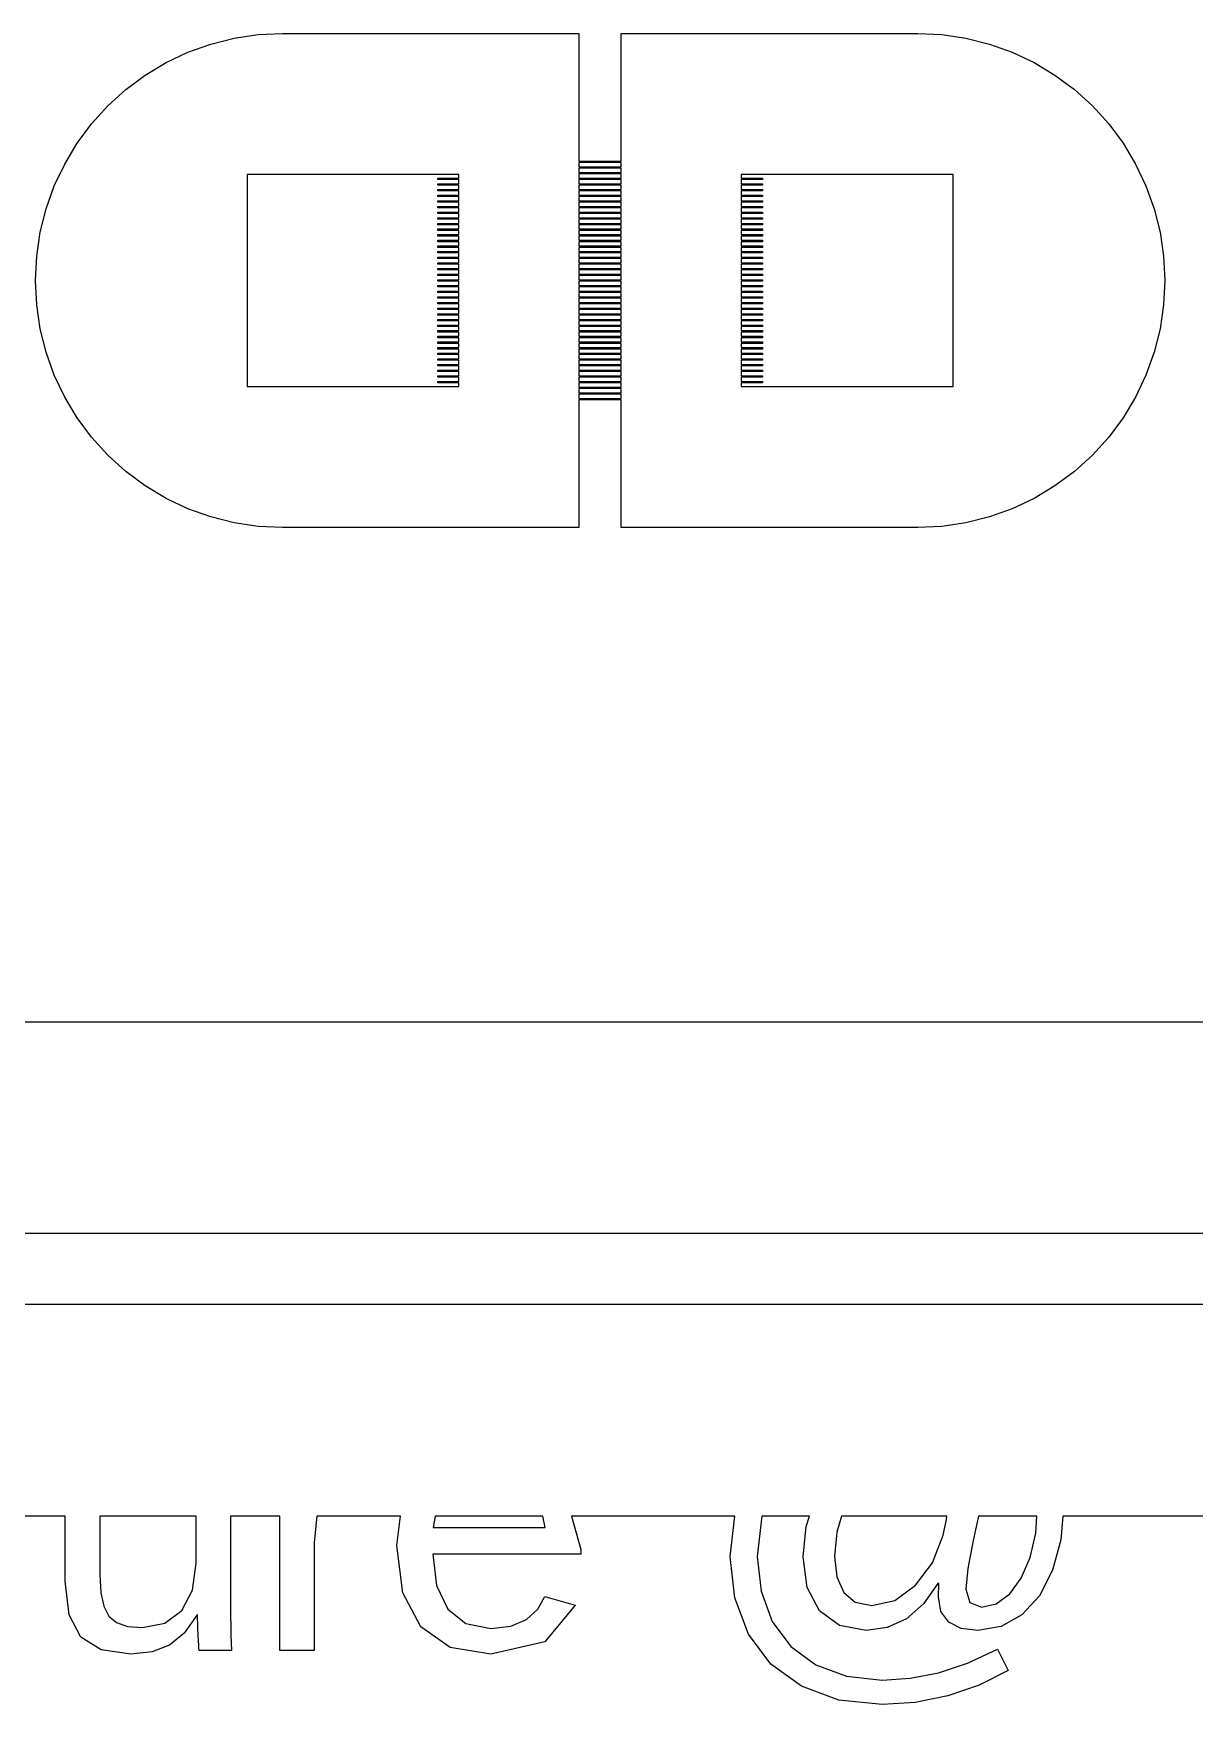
# Model space of a CAD drawing. Extents: x -25 to 123, y -44 to 109.
# Drawn here: x 9.7 to 18.11, y -8.01 to 4.09 of the extents above; entities that cross this region are included whole.
import ezdxf

# ---------------------------------------------------------------- set-up
doc = ezdxf.new("R2010")
doc.units = 0

msp = doc.modelspace()

# ---------------------------------------------------------------- linework, layer by layer
for p, q in [((10.8194, 3.95416), (10.9848, 4.01332)), ((10.9848, 4.01332), (11.1551, 4.056)), ((11.1551, 4.056), (11.3288, 4.08176)), ((11.3288, 4.08176), (11.5042, 4.09039)), ((11.5042, 4.09039), (13.6517, 4.09039)), ((13.6517, 4.09039), (13.6517, 3.16493)), ((13.9585, 3.16493), (13.9585, 4.09039)), ((13.9585, 4.09039), (16.1059, 4.09039)), ((16.1059, 4.09039), (16.2813, 4.08176)), ((16.2813, 4.08176), (16.4551, 4.056)), ((16.4551, 4.056), (16.6254, 4.01332)), ((16.6254, 4.01332), (16.7908, 3.95416)), ((10.51, 3.78879), (10.6607, 3.87907)), ((10.6607, 3.87907), (10.8194, 3.95416)), ((16.7908, 3.95416), (16.9495, 3.87907)), ((16.9495, 3.87907), (17.1002, 3.78879)), ((10.369, 3.68419), (10.51, 3.78879)), ((17.1002, 3.78879), (17.2412, 3.68419)), ((10.2388, 3.56624), (10.369, 3.68419)), ((17.2412, 3.68419), (17.3713, 3.56624)), ((10.1209, 3.43611), (10.2388, 3.56624)), ((17.3713, 3.56624), (17.4893, 3.43611)), ((10.0163, 3.29506), (10.1209, 3.43611)), ((17.4893, 3.43611), (17.5939, 3.29506)), ((9.92601, 3.14442), (10.0163, 3.29506)), ((17.5939, 3.29506), (17.6842, 3.14442)), ((13.6517, 3.16493), (13.9585, 3.16493)), ((13.9585, 3.15471), (13.6517, 3.15471)), ((13.6517, 3.15471), (13.6517, 3.12402)), ((13.9585, 3.12402), (13.9585, 3.15471)), ((9.85092, 2.98567), (9.92601, 3.14442)), ((12.7825, 3.06779), (11.2486, 3.06779)), ((11.2486, 3.06779), (11.2486, 1.53389)), ((12.6291, 3.032), (12.6291, 3.04222)), ((12.6291, 3.04222), (12.7825, 3.04222)), ((12.7825, 3.032), (12.6291, 3.032)), ((12.7825, 3.04222), (12.7825, 3.06779)), ((12.7825, 3.00133), (12.7825, 3.032)), ((13.6517, 3.12402), (13.9585, 3.12402)), ((13.9585, 3.1138), (13.6517, 3.1138)), ((13.6517, 3.1138), (13.6517, 3.08313)), ((13.6517, 3.08313), (13.9585, 3.08313)), ((13.9585, 3.07289), (13.6517, 3.07289)), ((13.6517, 3.07289), (13.6517, 3.04222)), ((13.6517, 3.04222), (13.9585, 3.04222)), ((13.9585, 3.032), (13.6517, 3.032)), ((13.6517, 3.032), (13.6517, 3.00133)), ((13.9585, 3.08313), (13.9585, 3.1138)), ((13.9585, 3.04222), (13.9585, 3.07289)), ((13.9585, 3.00133), (13.9585, 3.032)), ((16.3616, 3.06779), (14.8277, 3.06779)), ((14.8277, 3.06779), (14.8277, 3.04222)), ((14.8277, 3.04222), (14.9811, 3.04222)), ((14.9811, 3.032), (14.8277, 3.032)), ((14.8277, 3.032), (14.8277, 3.00133)), ((14.9811, 3.04222), (14.9811, 3.032)), ((16.3616, 1.53389), (16.3616, 3.06779)), ((17.6842, 3.14442), (17.7593, 2.98567)), ((9.79176, 2.82031), (9.85092, 2.98567)), ((12.6291, 2.99109), (12.6291, 3.00133)), ((12.6291, 3.00133), (12.7825, 3.00133)), ((12.7825, 2.99109), (12.6291, 2.99109)), ((12.6291, 2.9502), (12.6291, 2.9604)), ((12.6291, 2.9604), (12.7825, 2.9604)), ((12.7825, 2.9502), (12.6291, 2.9502)), ((12.6291, 2.90927), (12.6291, 2.91951)), ((12.6291, 2.91951), (12.7825, 2.91951)), ((12.7825, 2.90927), (12.6291, 2.90927)), ((12.7825, 2.9604), (12.7825, 2.99109)), ((12.7825, 2.91951), (12.7825, 2.9502)), ((12.7825, 2.8786), (12.7825, 2.90927)), ((13.6517, 3.00133), (13.9585, 3.00133)), ((13.9585, 2.99109), (13.6517, 2.99109)), ((13.6517, 2.99109), (13.6517, 2.9604)), ((13.6517, 2.9604), (13.9585, 2.9604)), ((13.9585, 2.9502), (13.6517, 2.9502)), ((13.6517, 2.9502), (13.6517, 2.91951)), ((13.6517, 2.91951), (13.9585, 2.91951)), ((13.9585, 2.90927), (13.6517, 2.90927)), ((13.6517, 2.90927), (13.6517, 2.8786)), ((13.9585, 2.9604), (13.9585, 2.99109)), ((13.9585, 2.91951), (13.9585, 2.9502)), ((13.9585, 2.8786), (13.9585, 2.90927)), ((14.8277, 3.00133), (14.9811, 3.00133)), ((14.9811, 2.99109), (14.8277, 2.99109)), ((14.8277, 2.99109), (14.8277, 2.9604)), ((14.8277, 2.9604), (14.9811, 2.9604)), ((14.9811, 2.9502), (14.8277, 2.9502)), ((14.8277, 2.9502), (14.8277, 2.91951)), ((14.8277, 2.91951), (14.9811, 2.91951)), ((14.9811, 2.90927), (14.8277, 2.90927)), ((14.8277, 2.90927), (14.8277, 2.8786)), ((14.9811, 3.00133), (14.9811, 2.99109)), ((14.9811, 2.9604), (14.9811, 2.9502)), ((14.9811, 2.91951), (14.9811, 2.90927)), ((17.7593, 2.98567), (17.8184, 2.82031)), ((9.74908, 2.64996), (9.79176, 2.82031)), ((12.6291, 2.86838), (12.6291, 2.8786)), ((12.6291, 2.8786), (12.7825, 2.8786)), ((12.7825, 2.86838), (12.6291, 2.86838)), ((12.6291, 2.82748), (12.6291, 2.83771)), ((12.6291, 2.83771), (12.7825, 2.83771)), ((12.7825, 2.82748), (12.6291, 2.82748)), ((12.6291, 2.78658), (12.6291, 2.79678)), ((12.6291, 2.79678), (12.7825, 2.79678)), ((12.7825, 2.78658), (12.6291, 2.78658)), ((12.7825, 2.83771), (12.7825, 2.86838)), ((12.7825, 2.79678), (12.7825, 2.82748)), ((12.7825, 2.75589), (12.7825, 2.78658)), ((13.6517, 2.8786), (13.9585, 2.8786)), ((13.9585, 2.86838), (13.6517, 2.86838)), ((13.6517, 2.86838), (13.6517, 2.83771)), ((13.6517, 2.83771), (13.9585, 2.83771)), ((13.9585, 2.82748), (13.6517, 2.82748)), ((13.6517, 2.82748), (13.6517, 2.79678)), ((13.6517, 2.79678), (13.9585, 2.79678)), ((13.9585, 2.78658), (13.6517, 2.78658)), ((13.6517, 2.78658), (13.6517, 2.75589)), ((13.9585, 2.83771), (13.9585, 2.86838)), ((13.9585, 2.79678), (13.9585, 2.82748)), ((13.9585, 2.75589), (13.9585, 2.78658)), ((14.8277, 2.8786), (14.9811, 2.8786)), ((14.9811, 2.86838), (14.8277, 2.86838)), ((14.8277, 2.86838), (14.8277, 2.83771)), ((14.8277, 2.83771), (14.9811, 2.83771)), ((14.9811, 2.82748), (14.8277, 2.82748)), ((14.8277, 2.82748), (14.8277, 2.79678)), ((14.8277, 2.79678), (14.9811, 2.79678)), ((14.9811, 2.78658), (14.8277, 2.78658)), ((14.8277, 2.78658), (14.8277, 2.75589)), ((14.9811, 2.8786), (14.9811, 2.86838)), ((14.9811, 2.83771), (14.9811, 2.82748)), ((14.9811, 2.79678), (14.9811, 2.78658)), ((17.8184, 2.82031), (17.8611, 2.64996)), ((12.6291, 2.74567), (12.6291, 2.75589)), ((12.6291, 2.75589), (12.7825, 2.75589)), ((12.7825, 2.74567), (12.6291, 2.74567)), ((12.6291, 2.70476), (12.6291, 2.715)), ((12.6291, 2.715), (12.7825, 2.715)), ((12.7825, 2.70476), (12.6291, 2.70476)), ((12.6291, 2.66386), (12.6291, 2.67409)), ((12.6291, 2.67409), (12.7825, 2.67409)), ((12.7825, 2.66386), (12.6291, 2.66386)), ((12.7825, 2.715), (12.7825, 2.74567)), ((12.7825, 2.67409), (12.7825, 2.70476)), ((12.7825, 2.63318), (12.7825, 2.66386)), ((13.6517, 2.75589), (13.9585, 2.75589)), ((13.9585, 2.74567), (13.6517, 2.74567)), ((13.6517, 2.74567), (13.6517, 2.715)), ((13.6517, 2.715), (13.9585, 2.715)), ((13.9585, 2.70476), (13.6517, 2.70476)), ((13.6517, 2.70476), (13.6517, 2.67409)), ((13.6517, 2.67409), (13.9585, 2.67409)), ((13.9585, 2.66386), (13.6517, 2.66386)), ((13.6517, 2.66386), (13.6517, 2.63318)), ((13.9585, 2.715), (13.9585, 2.74567)), ((13.9585, 2.67409), (13.9585, 2.70476)), ((13.9585, 2.63318), (13.9585, 2.66386)), ((14.8277, 2.75589), (14.9811, 2.75589)), ((14.9811, 2.74567), (14.8277, 2.74567)), ((14.8277, 2.74567), (14.8277, 2.715)), ((14.8277, 2.715), (14.9811, 2.715)), ((14.9811, 2.70476), (14.8277, 2.70476)), ((14.8277, 2.70476), (14.8277, 2.67409)), ((14.8277, 2.67409), (14.9811, 2.67409)), ((14.9811, 2.66386), (14.8277, 2.66386)), ((14.8277, 2.66386), (14.8277, 2.63318)), ((14.9811, 2.75589), (14.9811, 2.74567)), ((14.9811, 2.715), (14.9811, 2.70476)), ((14.9811, 2.67409), (14.9811, 2.66386)), ((9.72333, 2.47624), (9.74908, 2.64996)), ((12.6291, 2.62296), (12.6291, 2.63318)), ((12.6291, 2.63318), (12.7825, 2.63318)), ((12.7825, 2.62296), (12.6291, 2.62296)), ((12.6291, 2.58205), (12.6291, 2.59227)), ((12.6291, 2.59227), (12.7825, 2.59227)), ((12.7825, 2.58205), (12.6291, 2.58205)), ((12.6291, 2.54114), (12.6291, 2.55138)), ((12.6291, 2.55138), (12.7825, 2.55138)), ((12.7825, 2.59227), (12.7825, 2.62296)), ((12.7825, 2.55138), (12.7825, 2.58205)), ((13.6517, 2.63318), (13.9585, 2.63318)), ((13.9585, 2.62296), (13.6517, 2.62296)), ((13.6517, 2.62296), (13.6517, 2.59227)), ((13.6517, 2.59227), (13.9585, 2.59227)), ((13.9585, 2.58205), (13.6517, 2.58205)), ((13.6517, 2.58205), (13.6517, 2.55138)), ((13.6517, 2.55138), (13.9585, 2.55138)), ((13.9585, 2.59227), (13.9585, 2.62296)), ((13.9585, 2.55138), (13.9585, 2.58205)), ((14.8277, 2.63318), (14.9811, 2.63318)), ((14.9811, 2.62296), (14.8277, 2.62296)), ((14.8277, 2.62296), (14.8277, 2.59227)), ((14.8277, 2.59227), (14.9811, 2.59227)), ((14.9811, 2.58205), (14.8277, 2.58205)), ((14.8277, 2.58205), (14.8277, 2.55138)), ((14.8277, 2.55138), (14.9811, 2.55138)), ((14.9811, 2.63318), (14.9811, 2.62296)), ((14.9811, 2.59227), (14.9811, 2.58205)), ((14.9811, 2.55138), (14.9811, 2.54114)), ((17.8611, 2.64996), (17.8869, 2.47624)), ((9.71469, 2.30084), (9.72333, 2.47624)), ((12.7825, 2.54114), (12.6291, 2.54114)), ((12.6291, 2.50024), (12.6291, 2.51047)), ((12.6291, 2.51047), (12.7825, 2.51047)), ((12.7825, 2.50024), (12.6291, 2.50024)), ((12.6291, 2.45935), (12.6291, 2.46956)), ((12.6291, 2.46956), (12.7825, 2.46956)), ((12.7825, 2.45935), (12.6291, 2.45935)), ((12.6291, 2.41843), (12.6291, 2.42867)), ((12.6291, 2.42867), (12.7825, 2.42867)), ((12.7825, 2.51047), (12.7825, 2.54114)), ((12.7825, 2.46956), (12.7825, 2.50024)), ((12.7825, 2.42867), (12.7825, 2.45935)), ((13.9585, 2.54114), (13.6517, 2.54114)), ((13.6517, 2.54114), (13.6517, 2.51047)), ((13.6517, 2.51047), (13.9585, 2.51047)), ((13.9585, 2.50024), (13.6517, 2.50024)), ((13.6517, 2.50024), (13.6517, 2.46956)), ((13.6517, 2.46956), (13.9585, 2.46956)), ((13.9585, 2.45935), (13.6517, 2.45935)), ((13.6517, 2.45935), (13.6517, 2.42867)), ((13.6517, 2.42867), (13.9585, 2.42867)), ((13.9585, 2.51047), (13.9585, 2.54114)), ((13.9585, 2.46956), (13.9585, 2.50024)), ((13.9585, 2.42867), (13.9585, 2.45935)), ((14.9811, 2.54114), (14.8277, 2.54114)), ((14.8277, 2.54114), (14.8277, 2.51047)), ((14.8277, 2.51047), (14.9811, 2.51047)), ((14.9811, 2.50024), (14.8277, 2.50024)), ((14.8277, 2.50024), (14.8277, 2.46956)), ((14.8277, 2.46956), (14.9811, 2.46956)), ((14.9811, 2.45935), (14.8277, 2.45935)), ((14.8277, 2.45935), (14.8277, 2.42867)), ((14.8277, 2.42867), (14.9811, 2.42867)), ((14.9811, 2.51047), (14.9811, 2.50024)), ((14.9811, 2.46956), (14.9811, 2.45935)), ((14.9811, 2.42867), (14.9811, 2.41843)), ((17.8869, 2.47624), (17.8955, 2.30084)), ((9.72333, 2.12544), (9.71469, 2.30084)), ((12.7825, 2.41843), (12.6291, 2.41843)), ((12.6291, 2.37753), (12.6291, 2.38776)), ((12.6291, 2.38776), (12.7825, 2.38776)), ((12.7825, 2.37753), (12.6291, 2.37753)), ((12.6291, 2.33662), (12.6291, 2.34686)), ((12.6291, 2.34686), (12.7825, 2.34686)), ((12.7825, 2.33662), (12.6291, 2.33662)), ((12.6291, 2.29575), (12.6291, 2.30594)), ((12.6291, 2.30594), (12.7825, 2.30594)), ((12.7825, 2.38776), (12.7825, 2.41843)), ((12.7825, 2.34686), (12.7825, 2.37753)), ((12.7825, 2.30594), (12.7825, 2.33662)), ((13.9585, 2.41843), (13.6517, 2.41843)), ((13.6517, 2.41843), (13.6517, 2.38776)), ((13.6517, 2.38776), (13.9585, 2.38776)), ((13.9585, 2.37753), (13.6517, 2.37753)), ((13.6517, 2.37753), (13.6517, 2.34686)), ((13.6517, 2.34686), (13.9585, 2.34686)), ((13.9585, 2.33662), (13.6517, 2.33662)), ((13.6517, 2.33662), (13.6517, 2.30594)), ((13.6517, 2.30594), (13.9585, 2.30594)), ((13.9585, 2.38776), (13.9585, 2.41843)), ((13.9585, 2.34686), (13.9585, 2.37753)), ((13.9585, 2.30594), (13.9585, 2.33662)), ((14.9811, 2.41843), (14.8277, 2.41843)), ((14.8277, 2.41843), (14.8277, 2.38776)), ((14.8277, 2.38776), (14.9811, 2.38776)), ((14.9811, 2.37753), (14.8277, 2.37753)), ((14.8277, 2.37753), (14.8277, 2.34686)), ((14.8277, 2.34686), (14.9811, 2.34686)), ((14.9811, 2.33662), (14.8277, 2.33662)), ((14.8277, 2.33662), (14.8277, 2.30594)), ((14.8277, 2.30594), (14.9811, 2.30594)), ((14.9811, 2.38776), (14.9811, 2.37753)), ((14.9811, 2.34686), (14.9811, 2.33662)), ((14.9811, 2.30594), (14.9811, 2.29575)), ((17.8955, 2.30084), (17.8869, 2.12544)), ((12.7825, 2.29575), (12.6291, 2.29575)), ((12.6291, 2.25482), (12.6291, 2.26506)), ((12.6291, 2.26506), (12.7825, 2.26506)), ((12.7825, 2.25482), (12.6291, 2.25482)), ((12.6291, 2.21393), (12.6291, 2.22415)), ((12.6291, 2.22415), (12.7825, 2.22415)), ((12.7825, 2.21393), (12.6291, 2.21393)), ((12.6291, 2.17302), (12.6291, 2.18326)), ((12.6291, 2.18326), (12.7825, 2.18326)), ((12.7825, 2.26506), (12.7825, 2.29575)), ((12.7825, 2.22415), (12.7825, 2.25482)), ((12.7825, 2.18326), (12.7825, 2.21393)), ((13.9585, 2.29575), (13.6517, 2.29575)), ((13.6517, 2.29575), (13.6517, 2.26506)), ((13.6517, 2.26506), (13.9585, 2.26506)), ((13.9585, 2.25482), (13.6517, 2.25482)), ((13.6517, 2.25482), (13.6517, 2.22415)), ((13.6517, 2.22415), (13.9585, 2.22415)), ((13.9585, 2.21393), (13.6517, 2.21393)), ((13.6517, 2.21393), (13.6517, 2.18326)), ((13.6517, 2.18326), (13.9585, 2.18326)), ((13.9585, 2.26506), (13.9585, 2.29575)), ((13.9585, 2.22415), (13.9585, 2.25482)), ((13.9585, 2.18326), (13.9585, 2.21393)), ((14.9811, 2.29575), (14.8277, 2.29575)), ((14.8277, 2.29575), (14.8277, 2.26506)), ((14.8277, 2.26506), (14.9811, 2.26506)), ((14.9811, 2.25482), (14.8277, 2.25482)), ((14.8277, 2.25482), (14.8277, 2.22415)), ((14.8277, 2.22415), (14.9811, 2.22415)), ((14.9811, 2.21393), (14.8277, 2.21393)), ((14.8277, 2.21393), (14.8277, 2.18326)), ((14.8277, 2.18326), (14.9811, 2.18326)), ((14.9811, 2.26506), (14.9811, 2.25482)), ((14.9811, 2.22415), (14.9811, 2.21393)), ((14.9811, 2.18326), (14.9811, 2.17302)), ((9.74908, 1.95172), (9.72333, 2.12544)), ((12.7825, 2.17302), (12.6291, 2.17302)), ((12.6291, 2.13213), (12.6291, 2.14233)), ((12.6291, 2.14233), (12.7825, 2.14233)), ((12.7825, 2.13213), (12.6291, 2.13213)), ((12.6291, 2.09122), (12.6291, 2.10144)), ((12.6291, 2.10144), (12.7825, 2.10144)), ((12.7825, 2.09122), (12.6291, 2.09122)), ((12.6291, 2.05031), (12.6291, 2.06055)), ((12.6291, 2.06055), (12.7825, 2.06055)), ((12.7825, 2.14233), (12.7825, 2.17302)), ((12.7825, 2.10144), (12.7825, 2.13213)), ((12.7825, 2.06055), (12.7825, 2.09122)), ((13.9585, 2.17302), (13.6517, 2.17302)), ((13.6517, 2.17302), (13.6517, 2.14233)), ((13.6517, 2.14233), (13.9585, 2.14233)), ((13.9585, 2.13213), (13.6517, 2.13213)), ((13.6517, 2.13213), (13.6517, 2.10144)), ((13.6517, 2.10144), (13.9585, 2.10144)), ((13.9585, 2.09122), (13.6517, 2.09122)), ((13.6517, 2.09122), (13.6517, 2.06055)), ((13.6517, 2.06055), (13.9585, 2.06055)), ((13.9585, 2.14233), (13.9585, 2.17302)), ((13.9585, 2.10144), (13.9585, 2.13213)), ((13.9585, 2.06055), (13.9585, 2.09122)), ((14.9811, 2.17302), (14.8277, 2.17302)), ((14.8277, 2.17302), (14.8277, 2.14233)), ((14.8277, 2.14233), (14.9811, 2.14233)), ((14.9811, 2.13213), (14.8277, 2.13213)), ((14.8277, 2.13213), (14.8277, 2.10144)), ((14.8277, 2.10144), (14.9811, 2.10144)), ((14.9811, 2.09122), (14.8277, 2.09122)), ((14.8277, 2.09122), (14.8277, 2.06055)), ((14.8277, 2.06055), (14.9811, 2.06055)), ((14.9811, 2.14233), (14.9811, 2.13213)), ((14.9811, 2.10144), (14.9811, 2.09122)), ((14.9811, 2.06055), (14.9811, 2.05031)), ((17.8869, 2.12544), (17.8611, 1.95172)), ((9.79176, 1.78137), (9.74908, 1.95172)), ((12.7825, 2.05031), (12.6291, 2.05031)), ((12.6291, 2.00941), (12.6291, 2.01964)), ((12.6291, 2.01964), (12.7825, 2.01964)), ((12.7825, 2.00941), (12.6291, 2.00941)), ((12.6291, 1.96851), (12.6291, 1.97873)), ((12.6291, 1.97873), (12.7825, 1.97873)), ((12.7825, 1.96851), (12.6291, 1.96851)), ((12.6291, 1.9276), (12.6291, 1.93782)), ((12.6291, 1.93782), (12.7825, 1.93782)), ((12.7825, 2.01964), (12.7825, 2.05031)), ((12.7825, 1.97873), (12.7825, 2.00941)), ((12.7825, 1.93782), (12.7825, 1.96851)), ((13.9585, 2.05031), (13.6517, 2.05031)), ((13.6517, 2.05031), (13.6517, 2.01964)), ((13.6517, 2.01964), (13.9585, 2.01964)), ((13.9585, 2.00941), (13.6517, 2.00941)), ((13.6517, 2.00941), (13.6517, 1.97873)), ((13.6517, 1.97873), (13.9585, 1.97873)), ((13.9585, 1.96851), (13.6517, 1.96851)), ((13.6517, 1.96851), (13.6517, 1.93782)), ((13.6517, 1.93782), (13.9585, 1.93782)), ((13.9585, 2.01964), (13.9585, 2.05031)), ((13.9585, 1.97873), (13.9585, 2.00941)), ((13.9585, 1.93782), (13.9585, 1.96851)), ((14.9811, 2.05031), (14.8277, 2.05031)), ((14.8277, 2.05031), (14.8277, 2.01964)), ((14.8277, 2.01964), (14.9811, 2.01964)), ((14.9811, 2.00941), (14.8277, 2.00941)), ((14.8277, 2.00941), (14.8277, 1.97873)), ((14.8277, 1.97873), (14.9811, 1.97873)), ((14.9811, 1.96851), (14.8277, 1.96851)), ((14.8277, 1.96851), (14.8277, 1.93782)), ((14.8277, 1.93782), (14.9811, 1.93782)), ((14.9811, 2.01964), (14.9811, 2.00941)), ((14.9811, 1.97873), (14.9811, 1.96851)), ((14.9811, 1.93782), (14.9811, 1.9276)), ((17.8611, 1.95172), (17.8184, 1.78137)), ((12.7825, 1.9276), (12.6291, 1.9276)), ((12.6291, 1.88669), (12.6291, 1.89693)), ((12.6291, 1.89693), (12.7825, 1.89693)), ((12.7825, 1.88669), (12.6291, 1.88669)), ((12.6291, 1.84579), (12.6291, 1.85602)), ((12.6291, 1.85602), (12.7825, 1.85602)), ((12.7825, 1.84579), (12.6291, 1.84579)), ((12.7825, 1.89693), (12.7825, 1.9276)), ((12.7825, 1.85602), (12.7825, 1.88669)), ((12.7825, 1.81511), (12.7825, 1.84579)), ((13.9585, 1.9276), (13.6517, 1.9276)), ((13.6517, 1.9276), (13.6517, 1.89693)), ((13.6517, 1.89693), (13.9585, 1.89693)), ((13.9585, 1.88669), (13.6517, 1.88669)), ((13.6517, 1.88669), (13.6517, 1.85602)), ((13.6517, 1.85602), (13.9585, 1.85602)), ((13.9585, 1.84579), (13.6517, 1.84579)), ((13.6517, 1.84579), (13.6517, 1.81511)), ((13.9585, 1.89693), (13.9585, 1.9276)), ((13.9585, 1.85602), (13.9585, 1.88669)), ((13.9585, 1.81511), (13.9585, 1.84579)), ((14.9811, 1.9276), (14.8277, 1.9276)), ((14.8277, 1.9276), (14.8277, 1.89693)), ((14.8277, 1.89693), (14.9811, 1.89693)), ((14.9811, 1.88669), (14.8277, 1.88669)), ((14.8277, 1.88669), (14.8277, 1.85602)), ((14.8277, 1.85602), (14.9811, 1.85602)), ((14.9811, 1.84579), (14.8277, 1.84579)), ((14.8277, 1.84579), (14.8277, 1.81511)), ((14.9811, 1.89693), (14.9811, 1.88669)), ((14.9811, 1.85602), (14.9811, 1.84579)), ((9.85092, 1.61601), (9.79176, 1.78137)), ((12.6291, 1.8049), (12.6291, 1.81511)), ((12.6291, 1.81511), (12.7825, 1.81511)), ((12.7825, 1.8049), (12.6291, 1.8049)), ((12.6291, 1.76398), (12.6291, 1.7742)), ((12.6291, 1.7742), (12.7825, 1.7742)), ((12.7825, 1.76398), (12.6291, 1.76398)), ((12.6291, 1.72308), (12.6291, 1.73331)), ((12.6291, 1.73331), (12.7825, 1.73331)), ((12.7825, 1.72308), (12.6291, 1.72308)), ((12.7825, 1.7742), (12.7825, 1.8049)), ((12.7825, 1.73331), (12.7825, 1.76398)), ((12.7825, 1.69241), (12.7825, 1.72308)), ((13.6517, 1.81511), (13.9585, 1.81511)), ((13.9585, 1.8049), (13.6517, 1.8049)), ((13.6517, 1.8049), (13.6517, 1.7742)), ((13.6517, 1.7742), (13.9585, 1.7742)), ((13.9585, 1.76398), (13.6517, 1.76398)), ((13.6517, 1.76398), (13.6517, 1.73331)), ((13.6517, 1.73331), (13.9585, 1.73331)), ((13.9585, 1.72308), (13.6517, 1.72308)), ((13.6517, 1.72308), (13.6517, 1.69241)), ((13.9585, 1.7742), (13.9585, 1.8049)), ((13.9585, 1.73331), (13.9585, 1.76398)), ((13.9585, 1.69241), (13.9585, 1.72308)), ((14.8277, 1.81511), (14.9811, 1.81511)), ((14.9811, 1.8049), (14.8277, 1.8049)), ((14.8277, 1.8049), (14.8277, 1.7742)), ((14.8277, 1.7742), (14.9811, 1.7742)), ((14.9811, 1.76398), (14.8277, 1.76398)), ((14.8277, 1.76398), (14.8277, 1.73331)), ((14.8277, 1.73331), (14.9811, 1.73331)), ((14.9811, 1.72308), (14.8277, 1.72308)), ((14.8277, 1.72308), (14.8277, 1.69241)), ((14.9811, 1.81511), (14.9811, 1.8049)), ((14.9811, 1.7742), (14.9811, 1.76398)), ((14.9811, 1.73331), (14.9811, 1.72308)), ((17.8184, 1.78137), (17.7593, 1.61601)), ((9.92601, 1.45726), (9.85092, 1.61601)), ((12.6291, 1.68217), (12.6291, 1.69241)), ((12.6291, 1.69241), (12.7825, 1.69241)), ((12.7825, 1.68217), (12.6291, 1.68217)), ((12.6291, 1.64128), (12.6291, 1.6515)), ((12.6291, 1.6515), (12.7825, 1.6515)), ((12.7825, 1.64128), (12.6291, 1.64128)), ((12.6291, 1.60036), (12.6291, 1.6106)), ((12.6291, 1.6106), (12.7825, 1.6106)), ((12.7825, 1.60036), (12.6291, 1.60036)), ((12.7825, 1.6515), (12.7825, 1.68217)), ((12.7825, 1.6106), (12.7825, 1.64128)), ((12.7825, 1.56969), (12.7825, 1.60036)), ((13.6517, 1.69241), (13.9585, 1.69241)), ((13.9585, 1.68217), (13.6517, 1.68217)), ((13.6517, 1.68217), (13.6517, 1.6515)), ((13.6517, 1.6515), (13.9585, 1.6515)), ((13.9585, 1.64128), (13.6517, 1.64128)), ((13.6517, 1.64128), (13.6517, 1.6106)), ((13.6517, 1.6106), (13.9585, 1.6106)), ((13.9585, 1.60036), (13.6517, 1.60036)), ((13.6517, 1.60036), (13.6517, 1.56969)), ((13.9585, 1.6515), (13.9585, 1.68217)), ((13.9585, 1.6106), (13.9585, 1.64128)), ((13.9585, 1.56969), (13.9585, 1.60036)), ((14.8277, 1.69241), (14.9811, 1.69241)), ((14.9811, 1.68217), (14.8277, 1.68217)), ((14.8277, 1.68217), (14.8277, 1.6515)), ((14.8277, 1.6515), (14.9811, 1.6515)), ((14.9811, 1.64128), (14.8277, 1.64128)), ((14.8277, 1.64128), (14.8277, 1.6106)), ((14.8277, 1.6106), (14.9811, 1.6106)), ((14.9811, 1.60036), (14.8277, 1.60036)), ((14.8277, 1.60036), (14.8277, 1.56969)), ((14.9811, 1.69241), (14.9811, 1.68217)), ((14.9811, 1.6515), (14.9811, 1.64128)), ((14.9811, 1.6106), (14.9811, 1.60036)), ((17.7593, 1.61601), (17.6842, 1.45726)), ((10.0163, 1.30663), (9.92601, 1.45726)), ((11.2486, 1.53389), (12.7825, 1.53389)), ((12.6291, 1.55946), (12.6291, 1.56969)), ((12.6291, 1.56969), (12.7825, 1.56969)), ((12.7825, 1.55946), (12.6291, 1.55946)), ((12.7825, 1.53389), (12.7825, 1.55946)), ((13.6517, 1.56969), (13.9585, 1.56969)), ((13.9585, 1.55946), (13.6517, 1.55946)), ((13.6517, 1.55946), (13.6517, 1.52879)), ((13.6517, 1.52879), (13.9585, 1.52879)), ((13.9585, 1.51855), (13.6517, 1.51855)), ((13.6517, 1.51855), (13.6517, 1.48788)), ((13.6517, 1.48788), (13.9585, 1.48788)), ((13.9585, 1.47766), (13.6517, 1.47766)), ((13.6517, 1.47766), (13.6517, 1.44698)), ((13.9585, 1.52879), (13.9585, 1.55946)), ((13.9585, 1.48788), (13.9585, 1.51855)), ((13.9585, 1.44698), (13.9585, 1.47766)), ((14.8277, 1.56969), (14.9811, 1.56969)), ((14.9811, 1.55946), (14.8277, 1.55946)), ((14.8277, 1.55946), (14.8277, 1.53389)), ((14.8277, 1.53389), (16.3616, 1.53389)), ((14.9811, 1.56969), (14.9811, 1.55946)), ((17.6842, 1.45726), (17.5939, 1.30663)), ((13.6517, 1.44698), (13.9585, 1.44698)), ((13.9585, 1.43675), (13.6517, 1.43675)), ((13.6517, 1.43675), (13.6517, 0.51129)), ((13.9585, 0.51129), (13.9585, 1.43675)), ((10.1209, 1.16557), (10.0163, 1.30663)), ((17.5939, 1.30663), (17.4893, 1.16557)), ((10.2388, 1.03545), (10.1209, 1.16557)), ((17.4893, 1.16557), (17.3713, 1.03545)), ((10.369, 0.9175), (10.2388, 1.03545)), ((17.3713, 1.03545), (17.2412, 0.9175)), ((10.51, 0.8129), (10.369, 0.9175)), ((17.2412, 0.9175), (17.1002, 0.8129)), ((10.6607, 0.72261), (10.51, 0.8129)), ((17.1002, 0.8129), (16.9495, 0.72261)), ((10.8194, 0.64752), (10.6607, 0.72261)), ((10.9848, 0.58836), (10.8194, 0.64752)), ((16.7908, 0.64752), (16.6254, 0.58836)), ((16.9495, 0.72261), (16.7908, 0.64752)), ((11.1551, 0.54568), (10.9848, 0.58836)), ((11.3288, 0.51993), (11.1551, 0.54568)), ((11.5042, 0.51129), (11.3288, 0.51993)), ((13.6517, 0.51129), (11.5042, 0.51129)), ((16.1059, 0.51129), (13.9585, 0.51129)), ((16.2813, 0.51993), (16.1059, 0.51129)), ((16.4551, 0.54568), (16.2813, 0.51993)), ((16.6254, 0.58836), (16.4551, 0.54568)), ((-7.66949, -3.06779), (99.7035, -3.06779)), ((101.237, -4.6017), (-9.2034, -4.6017)), ((-9.71469, -5.11299), (101.749, -5.11299)), ((9.92912, -6.6469), (8.1566, -6.6469)), ((9.92912, -7.11896), (9.92912, -6.6469)), ((10.8778, -6.6469), (10.1801, -6.6469)), ((10.1801, -6.6469), (10.1801, -7.07042)), ((10.8778, -6.98859), (10.8778, -6.6469)), ((11.4843, -6.6469), (11.1274, -6.6469)), ((11.1274, -6.6469), (11.1274, -7.29926)), ((11.4843, -7.61964), (11.4843, -6.6469)), ((11.7516, -6.6469), (11.734, -6.83745)), ((12.36, -6.6469), (11.7516, -6.6469)), ((12.3318, -6.85963), (12.36, -6.6469)), ((12.6112, -6.6469), (12.5967, -6.73064)), ((13.3901, -6.6469), (12.6112, -6.6469)), ((13.4067, -6.73064), (13.3901, -6.6469)), ((14.7819, -6.6469), (13.5978, -6.6469)), ((13.5978, -6.6469), (13.6646, -6.88875)), ((14.7479, -6.93866), (14.7819, -6.6469)), ((14.976, -6.6469), (14.9435, -6.93866)), ((15.3221, -6.6469), (14.976, -6.6469)), ((15.2973, -6.72197), (15.3221, -6.6469)), ((15.5529, -6.6469), (15.5194, -6.76343)), ((16.3163, -6.6469), (15.5529, -6.6469)), ((16.3141, -6.67065), (16.3163, -6.6469)), ((16.5473, -6.6469), (16.5065, -6.82495)), ((16.9689, -6.6469), (16.5473, -6.6469)), ((16.9604, -6.77017), (16.9689, -6.6469)), ((17.1565, -6.6469), (17.1425, -6.81821)), ((18.8255, -6.6469), (17.1565, -6.6469)), ((12.5967, -6.73064), (13.4067, -6.73064)), ((15.2749, -6.94144), (15.2973, -6.72197)), ((15.5194, -6.76343), (15.5038, -6.93866)), ((16.2901, -6.78473), (16.3141, -6.67065)), ((16.9198, -6.94698), (16.9604, -6.77017)), ((11.734, -6.83745), (11.734, -7.61964)), ((12.3754, -7.20253), (12.3318, -6.85963)), ((13.6646, -6.88875), (13.6646, -6.92201)), ((16.2125, -6.98444), (16.2901, -6.78473)), ((16.5065, -6.82495), (16.468, -7.02638)), ((17.1425, -6.81821), (17.0827, -7.03923)), ((10.8518, -7.18379), (10.8778, -6.98859)), ((13.6646, -6.92201), (12.5939, -6.92201)), ((12.5939, -6.92201), (12.6206, -7.15051)), ((14.781, -7.23909), (14.7479, -6.93866)), ((14.9435, -6.93866), (14.9707, -7.19057)), ((15.3049, -7.16508), (15.2749, -6.94144)), ((15.5038, -6.93866), (15.5202, -7.08707)), ((16.0904, -7.1481), (16.2125, -6.98444)), ((16.8558, -7.09676), (16.9198, -6.94698)), ((9.95772, -7.36183), (9.92912, -7.11896)), ((10.1801, -7.07042), (10.1874, -7.20218)), ((15.5202, -7.08707), (15.5696, -7.1994)), ((16.2513, -7.13423), (16.1488, -7.28349)), ((16.2596, -7.13423), (16.2513, -7.13423)), ((16.2555, -7.23129), (16.2596, -7.13423)), ((16.468, -7.02638), (16.4552, -7.17583)), ((16.7721, -7.21049), (16.8558, -7.09676)), ((17.0827, -7.03923), (16.9874, -7.2242)), ((10.1874, -7.20218), (10.2093, -7.30064)), ((10.7737, -7.33116), (10.8518, -7.18379)), ((12.5059, -7.44905), (12.3754, -7.20253)), ((12.6206, -7.15051), (12.7007, -7.32008)), ((13.3548, -7.32111), (13.4053, -7.22992)), ((13.4053, -7.22992), (13.6244, -7.29233)), ((14.8804, -7.50244), (14.781, -7.23909)), ((14.9707, -7.19057), (15.0523, -7.41092)), ((15.3949, -7.33394), (15.3049, -7.16508)), ((15.5696, -7.1994), (15.6534, -7.27013)), ((15.7728, -7.29372), (15.9389, -7.25731)), ((15.9389, -7.25731), (16.0904, -7.1481)), ((16.2742, -7.33809), (16.2555, -7.23129)), ((16.4552, -7.17583), (16.4833, -7.27359)), ((16.6741, -7.28226), (16.7721, -7.21049)), ((16.9874, -7.2242), (16.8608, -7.36168)), ((10.0435, -7.52463), (9.95772, -7.36183)), ((10.2093, -7.30064), (10.2471, -7.37103)), ((10.2471, -7.37103), (10.3022, -7.41852)), ((10.6507, -7.42374), (10.7737, -7.33116)), ((10.8847, -7.36307), (10.7919, -7.49568)), ((10.8889, -7.36307), (10.8847, -7.36307)), ((10.8914, -7.45511), (10.8889, -7.36307)), ((11.1274, -7.29926), (11.1295, -7.51041)), ((12.7007, -7.32008), (12.8321, -7.42513)), ((13.2728, -7.39496), (13.3548, -7.32111)), ((13.6244, -7.29233), (13.4043, -7.55859)), ((15.5393, -7.44002), (15.3949, -7.33394)), ((15.6534, -7.27013), (15.7728, -7.29372)), ((16.1488, -7.28349), (16.0245, -7.39009)), ((16.3304, -7.41437), (16.2742, -7.33809)), ((16.4833, -7.27359), (16.5675, -7.3062)), ((16.5675, -7.3062), (16.6741, -7.28226)), ((16.8608, -7.36168), (16.7102, -7.44696)), ((10.3022, -7.41852), (10.3809, -7.44557)), ((10.3809, -7.44557), (10.4894, -7.45459)), ((10.4894, -7.45459), (10.6507, -7.42374)), ((10.7919, -7.49568), (10.6857, -7.58287)), ((10.8937, -7.51216), (10.8914, -7.45511)), ((12.7196, -7.59778), (12.5059, -7.44905)), ((12.8321, -7.42513), (13.0128, -7.46016)), ((13.0128, -7.46016), (13.159, -7.44385)), ((13.159, -7.44385), (13.2728, -7.39496)), ((15.0423, -7.71915), (14.8804, -7.50244)), ((15.0523, -7.41092), (15.1855, -7.59172)), ((15.7326, -7.47539), (15.5393, -7.44002)), ((15.884, -7.45407), (15.7326, -7.47539)), ((16.0245, -7.39009), (15.884, -7.45407)), ((16.4209, -7.46014), (16.3304, -7.41437)), ((16.5425, -7.47539), (16.4209, -7.46014)), ((16.7102, -7.44696), (16.5425, -7.47539)), ((10.1911, -7.61668), (10.0435, -7.52463)), ((10.4048, -7.64737), (10.1911, -7.61668)), ((10.6857, -7.58287), (10.5589, -7.63124)), ((10.8956, -7.54942), (10.8937, -7.51216)), ((10.8972, -7.58218), (10.8956, -7.54942)), ((10.8986, -7.6068), (10.8972, -7.58218)), ((10.8999, -7.61964), (10.8986, -7.6068)), ((11.1357, -7.61964), (10.8999, -7.61964)), ((11.1295, -7.51041), (11.1357, -7.61964)), ((11.734, -7.61964), (11.4843, -7.61964)), ((13.0128, -7.64737), (12.7196, -7.59778)), ((13.4043, -7.55859), (13.0128, -7.64737)), ((15.1855, -7.59172), (15.3672, -7.72504)), ((16.4659, -7.71341), (16.684, -7.60992)), ((16.684, -7.60992), (16.7603, -7.76526)), ((10.5589, -7.63124), (10.4048, -7.64737)), ((15.2631, -7.87967), (15.0423, -7.71915)), ((15.3672, -7.72504), (15.5903, -7.80721)), ((16.2555, -7.78259), (16.4659, -7.71341)), ((15.5903, -7.80721), (15.8477, -7.83461)), ((15.8477, -7.83461), (16.0502, -7.82159)), ((16.0502, -7.82159), (16.2555, -7.78259)), ((16.7603, -7.76526), (16.5507, -7.87152)), ((15.5344, -7.97902), (15.2631, -7.87967)), ((15.8477, -8.01213), (15.5344, -7.97902)), ((16.3241, -7.94902), (16.0875, -7.99634)), ((16.5507, -7.87152), (16.3241, -7.94902)), ((16.0875, -7.99634), (15.8477, -8.01213))]:
    msp.add_line(p, q)

doc.saveas('drawing.dxf')
